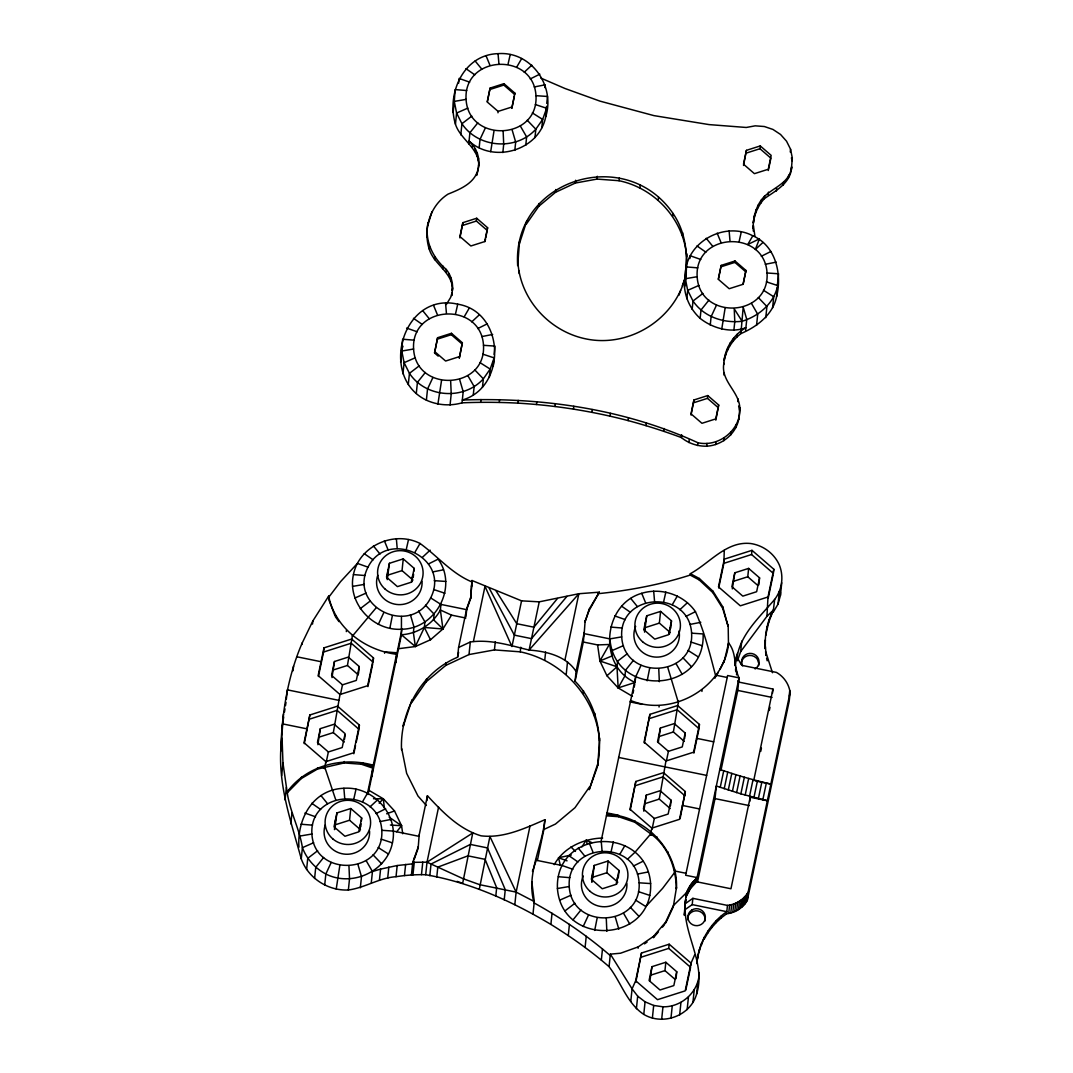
<?xml version="1.0" encoding="UTF-8"?>
<svg xmlns="http://www.w3.org/2000/svg" width="1073" height="1073" viewBox="0 0 1073 1073"><rect width="100%" height="100%" fill="white"/><g stroke="black" fill="none" stroke-linecap="round" stroke-linejoin="round"><path stroke-width="1.5" d="M753.313 231.097C752.575 220.327 754.909 209.141 761.159 200.208C770.199 187.735 789.661 184.864 791.646 166.798C790.989 183.215 775.618 190.645 764.258 198.733C758.249 205.493 754.386 214.037 753.353 223.023L753.635 220.233M396.581 654.275C365.182 650.453 335.058 628.094 328.646 596.159L312.86 620.932L302.023 643.371C287.443 677.251 281.81 714.135 280.777 750.792L280.71 751.113C279.047 788.387 291.615 823.595 301.258 858.816C308.085 878.157 328.003 890.952 348.376 890C364.86 887.814 379.145 877.902 396.031 876.695C405.849 875.219 415.774 874.415 425.699 874.736C470.403 882.368 512.17 901.387 550.892 924.416C571.279 937.051 590.955 950.919 609.048 966.693C620.999 982.117 626.914 1003.242 643.773 1014.387C662.859 1025.922 690.569 1015.863 696.605 994.081C706.772 961.569 680.738 931.941 685.674 899.482L684.225 914.786M280.71 751.113L283.446 714.068M298.938 847.187C297.006 818.981 312.779 789.446 343.87 788.266C372.693 786.093 398.861 814.192 392.436 842.882C386.696 871.732 351.609 887.264 325.843 873.999C315.1 868.352 306.704 859.044 302.412 847.657C299.555 828.986 290.153 812.113 287.323 793.376L282.977 763.077L282.065 738.237M311.894 834.016C309.172 789.58 379.279 786.335 381.787 830.301C384.51 874.736 314.402 877.982 311.894 834.016L300.091 836.028M428.529 563.942L438.133 559.14C458.278 586.877 435.812 628.818 402.013 629.207C373.176 631.38 347.008 603.281 353.433 574.591C359.173 545.741 394.274 530.21 420.039 543.461C437.422 556.015 451.371 573.331 471.865 581.901L470.658 598.506L466.688 609.665L440.949 604.421L430.662 597.902C451.089 557.947 387.688 527.916 367.999 567.148C347.558 607.103 410.959 637.121 430.662 597.902M739.163 416.431C737.553 432.647 722.692 445.335 706.691 446.194C697.477 446.408 688.49 443.377 681.355 437.556C663.892 431.078 646.147 425.418 628.161 420.603C592.108 411.147 555.117 405.299 517.91 403.14C499.294 402.16 480.65 402.067 462.034 402.831C450.204 406.224 437.583 405.272 426.383 400.175C378.34 377.173 402.482 291.32 457.728 304.182C505.182 311.814 507.113 387.085 462.315 400.041C542.442 397.144 624.955 409.162 697.852 442.72C718.99 447.548 741.483 429.562 739.807 407.579C738.787 390.907 720.493 381.036 723.886 363.117M413.588 349.02C410.865 304.598 480.972 301.352 483.494 345.318C486.203 389.74 416.096 393 413.588 349.02L401.785 351.032L400.631 362.191M428.02 222.782C424.251 240.607 432.929 258.043 446.314 269.484C450.982 275.399 453.423 283.151 452.337 290.662C453.597 272.69 433.774 264.736 429.2 249.016C422.883 229.099 430.058 205.533 448.018 194.133C460.451 189.089 475.688 182.973 478.29 167.951C480.328 158.147 476.6 147.605 469.062 141.073C493.929 163.887 539.343 150.3 545.755 116.635C555.398 85.88 531.215 51.048 498.046 53.65C463.107 54.602 446.274 94.116 455.448 124.2C460.545 140.415 482.273 149.751 478.196 169.118M401.53 749.826C399.786 711.493 421.555 672.127 457.581 657.239L458.614 652.344M466.071 99.387C463.362 54.964 533.469 51.719 535.977 95.685C538.686 140.107 468.579 143.366 466.071 99.387L454.281 101.398L453.128 112.558M414.352 857.904L414.205 859.299L418.175 848.139L419.181 834.942L427.416 795.737C442.613 812.073 459.096 829.268 481.093 835.827C503.586 838.536 524.791 828.329 544.91 819.705L543.89 829.469L537.372 860.506M470.658 598.506L472.013 580.506L521.558 600.84L539.236 601.846L578.857 593.731L599.338 592.175L588.997 610.671L585.026 621.83L589.144 609.276L599.338 592.175M493.272 366.269L493.915 357.416M519.52 241.452L517.682 265.635C511.875 179.888 625.398 143.956 673.026 213.46C687.914 235.215 688.356 261.933 684.494 287.095C685.607 299.126 691.253 310.231 700.146 318.386C712.566 328.284 730.713 333.368 745.896 327.721C732.805 335.165 724.181 349.516 723.765 364.565M545.755 116.635L546.506 106.307M610.202 955.533C586.877 935.294 561.139 917.911 534.139 902.956C525.837 874.535 541.959 847.63 544.91 819.705M557.424 888.524C554.942 828.893 646.094 824.735 650.627 883.575C653.108 943.207 561.957 947.365 557.424 888.524L569.213 886.513C566.504 842.09 636.611 838.831 639.119 882.811C641.828 927.233 571.721 930.479 569.213 886.513M585.174 620.435L584.168 633.647L609.907 638.891L621.696 636.879C618.987 592.457 689.094 589.198 691.602 633.177C694.325 677.6 624.218 680.845 621.696 636.879M599.767 738.103L597.661 765.974L597.956 763.185C602.905 734.334 595.944 702.466 575.061 681.221L576.08 671.443L584.316 632.238L583.31 642.016L575.061 681.221M641.01 665.367L635.659 676.875L635.082 682.455C597.889 665.797 602.664 604.394 641.721 593.315C661.276 587.253 683.769 594.737 695.452 611.637C704.666 632.252 710.071 654.651 715.879 676.594L716.026 675.199L727.226 677.492M685.178 276.432L686.908 253.885M697.155 276.713C694.446 232.278 764.553 229.032 767.061 272.998C769.77 317.42 699.663 320.679 697.155 276.713L685.365 278.725L684.494 287.095M609.907 638.891C614.44 697.732 705.591 693.574 703.11 633.942L691.602 633.177M738.881 419.221L739.807 407.579M724.516 357.765L724.235 360.555C726.22 349.852 732.363 340.101 741.027 333.529C759.724 325.642 778.207 310.191 777.201 287.886M791.364 169.588L792.29 157.946L790.56 149.227L786.549 141.22L780.554 134.474L772.976 129.457L764.338 126.52L755.218 125.836L746.245 127.472L709.092 124.602L653.926 115.616L599.981 101.13L564.988 88.496L540.819 78.061M741.228 329.652L743.2 307.173L746.754 319.352L745.601 330.511M765.129 642.043L765.357 639.951L765.25 648.789C764.647 635.511 766.927 621.871 773.351 610.108L768.751 622.166L765.679 635.31L765.894 633.218M286.33 699.261L287.309 689.845L338.773 700.334M281.676 775.631L282.977 763.077M293.05 670.799L293.533 666.092M285.069 799.975L286.37 787.421M302.09 643.049L301.942 644.457M287.323 793.376L288.382 790.345C307.938 765.049 343.226 756.639 373.256 765.223M290.837 823.89L291.99 812.73M312.538 624.07L312.86 620.932M288.248 791.753L301.285 778.542L301.433 777.147M301.258 858.816L302.412 847.657L313.624 842.734M328.646 596.159L328.499 597.554L340.584 581.62L357.403 563.419L367.999 567.148M317.876 744.702L320.358 728.634L334.199 724.221L345.117 733.677L342.207 747.546L328.365 751.958L317.447 742.503L320.358 728.634M306.596 869.492L307.75 858.333L317.635 850.741M301.285 778.542L317.42 769.086L317.568 767.691M335.473 615.245L335.326 616.64L338.988 621.629M331.986 677.573L334.481 661.505L348.309 657.092L359.24 666.548L358.516 673.522M314.59 878.479L315.744 867.319L323.63 857.488M344.259 742.047L333.341 732.591L339.993 694.513L367.677 685.687L373.511 657.95L351.662 639.039L323.992 647.851L318.158 675.588L339.993 694.513M346.324 631.621L346.458 630.227M324.69 885.158L325.843 873.999L331.195 862.491M358.369 674.917L347.451 665.461L352.574 634.693M334.454 829.63L335.473 819.866M334.749 829.268L336.922 812.932L350.764 808.519L361.681 817.988L361.386 820.912M344.54 739.257L344.983 735.072M317.42 769.086L344.165 762.943L344.312 761.535M336.211 889.088L339.846 865.442M360.474 829.697L349.557 820.241L350.764 808.519M362.486 801.813L367.543 793.108L372.8 768.134L361.279 764.204L361.427 762.809L372.948 766.739L371.929 776.503M348.376 890L349.516 878.841L348.966 866.126M373.511 657.95L373.069 662.148L351.233 643.223L323.55 652.035L318.413 676.513M402.952 373.833L404.105 362.674L401.785 351.032L402.643 339.229L414.232 340.168M359.562 831.427L360.233 824.922M360.783 826.773L361.078 823.849M387.112 578.374L387.957 570.232M387.232 579.635L389.419 563.298L403.247 558.885L414.178 568.355L413.87 571.279M408.29 384.51L409.443 373.35L404.105 362.674L415.318 357.752M426.88 237.374L427.161 234.585M360.34 887.814L361.494 876.654L357.939 864.489M384.603 653.256L384.751 651.861L396.903 652.773L395.897 662.537M432.003 211.622L427.738 225.571M429.2 249.016L429.482 246.227M416.284 393.496L417.437 382.337L425.324 372.492M412.957 580.064L402.04 570.608L403.247 558.885M434.538 259.693L434.82 256.903M371.298 882.69L372.452 871.531L366.148 860.64M401.45 616.492L401.436 634.787L367.999 794.53M458.614 83.211L459.11 78.436L469.692 82.165M426.383 400.175L427.537 389.016L432.902 377.508M455.448 124.2L456.602 113.041L454.281 101.398L455.126 89.596L466.715 90.534M379.426 880.262L380.58 869.103L397.184 865.535L412.582 863.845L413.668 860.814M442.532 268.679L443.122 266.211M438.2 356.129L434.552 352.977L437.61 337.713L451.451 333.301L462.369 342.756L459.311 358.02L462.369 342.756M412.045 581.794L412.716 575.289M434.552 352.977L437.61 337.713M413.266 577.14L413.574 574.216M446.019 272.274L446.314 269.484M460.786 134.876L461.94 123.717L456.602 113.041L467.815 108.118M448.822 276.405L449.104 273.615M403.528 723.524L403.233 726.314L411.965 699.784M387.675 878.264L388.828 867.105M437.905 404.105L441.539 380.459M450.848 280.938L451.129 278.148M452.028 285.74L452.31 282.95M468.767 143.862L469.92 132.703L477.807 122.858M462.235 344.151L451.304 334.696L451.451 333.301M459.941 237.924L462.852 222.661L476.694 218.248L487.611 227.717L485.868 237.441M396.031 876.695L397.184 865.535M472.268 147.457L472.549 144.667M475.071 151.588L475.352 148.798M450.07 405.004L451.223 393.845L450.66 381.13M477.083 156.122L477.378 153.332M479.162 147.752L480.02 139.383L485.385 127.875M476.841 172.673L476.56 175.462L477.995 170.741M478.263 160.923L478.558 158.133M404.467 875.568L405.621 864.409M478.571 165.846L478.866 163.056M411.683 702.574L426.169 681.811L426.464 679.021M487.37 101.801L490.106 88.08L503.934 83.667L514.866 93.123L514.718 94.518L503.8 85.062L503.934 83.667M487.316 230.507L476.399 221.038L476.694 218.248M411.428 875.005L412.729 862.451L418.322 846.745L418.175 848.139M412.957 874.884L414.258 862.33L427 862.182L463.134 878.72L479.765 884.702L516.126 892.119L534.287 901.561L532.986 914.116M440.949 604.421L440.373 610L442.948 628.966L430.501 639.763L415.331 646.536L398.807 648.669M462.034 402.831L463.187 391.672L459.633 379.493M419.181 834.942L419.033 836.336L393.295 831.079L381.787 830.301M490.683 151.682L494.023 130.826M426.92 800.619L427.416 795.737M497.966 112.799L498.113 111.404L487.182 101.948L490.106 88.08M421.474 874.643L422.775 862.088M473.273 394.918L474.145 386.548L467.855 375.657M426.169 681.811L445.724 665.434L446.019 662.645M425.699 874.736L427 862.182L438.589 807.084M502.848 152.581L503.706 144.211L503.143 131.496M429.817 875.702L431.024 864.033L470.35 844.424L487.504 847.925L505.262 889.691L504.216 899.858M480.65 402.308L480.945 399.518M482.474 387.205L483.346 378.836L490.16 369.072L494.143 357.899L482.85 354.17M514.866 93.123L511.808 108.386L514.396 96.06M457.581 657.239L458.587 647.475L466.835 608.27L470.806 597.111M436.751 877.312L437.797 867.132L467.949 855.852L485.103 859.352L496.665 887.72L495.806 896.009M489.301 377.441L490.16 369.072L479.872 362.553M465.964 616.64L466.835 608.27M514.812 150.408L515.67 142.038L512.116 129.86M494.13 354.466L495.002 346.096L483.494 345.318M471.865 581.901L472.013 580.506M471.516 586.703L471.664 585.308M445.724 665.434L469.008 654.557L470.309 642.003C490.401 639.079 509.93 645.409 529.096 650.064C546.372 651.298 566.034 655.938 576.08 671.443M525.77 145.284L526.628 136.915L520.338 126.024M499.294 402.415L499.575 399.625M534.971 137.572L535.829 129.203L542.656 119.438L546.626 108.266L535.333 104.537M519.225 244.242L526.722 221.212M544.869 87.61L545.164 84.821L534.233 86.953M541.785 127.808L542.656 119.438L532.356 112.92M546.761 103.437L547.485 96.463L535.977 95.685M517.91 403.14L518.192 400.35M526.427 224.002L538.794 206.284L539.089 203.494M469.008 654.557L494.438 649.916L495.283 641.761M479.296 889.329L489.905 836.484L516.126 892.119L514.825 904.673M538.794 206.284L555.479 192.322L555.76 189.532M536.5 404.494L536.782 401.704M599.485 740.893C596.44 697.584 562.453 660.633 520.271 651.834L520.754 647.22M555.479 192.322L575.329 183.04L575.624 180.251M555.036 406.479L555.318 403.689M544.762 660.19L545.607 652.022M575.329 183.04L597.017 179.084L597.312 176.294M573.492 409.081L573.773 406.291M532.691 870.069L532.543 871.464L536.661 858.91M531.685 883.28L531.832 881.885L534.287 901.561M591.84 412.314L592.135 409.524M566.222 674.394L567.523 661.84M686.613 256.675C684.024 219.737 655.04 188.218 619.054 180.72L619.349 177.93M550.892 924.416L552.032 913.257M588.997 610.671L589.144 609.276M610.081 416.15L610.363 413.36M583.216 693.48L583.497 690.69M639.937 187.842L640.232 185.052M598.063 594.616L598.197 593.221M568.274 935.535L569.428 924.376M594.549 716.174L594.844 713.384M597.956 763.185L589.211 789.715L597.138 767.463M628.161 420.603L628.456 417.813M658.245 199.954L658.54 197.164M585.093 947.432L586.247 936.273M591.786 882.127L592.792 872.362M592.068 881.778L594.254 865.428L608.096 861.029L619.014 870.485L618.263 877.808M646.08 425.659L646.375 422.869M602.047 850.701L601.188 840.776L635.659 676.875M672.731 216.25L673.026 213.46M617.807 882.207L606.875 872.738L608.096 861.029M601.336 960.08L602.49 948.921M606.594 814.407C644.256 814.903 677.895 849.494 676.5 887.438L676.352 888.833C676.084 868.218 668.144 846.034 650.774 833.882L634.814 822.24L618.598 816.714L618.745 815.306L606.902 812.891M630.401 701.836L630.548 700.441C671.604 717.555 724.329 688.115 728.621 642.968C736.977 653.39 733.503 666.655 739.069 677.868L737.768 690.422L720.935 770.521M682.415 235.591L682.696 232.801M616.881 883.924L617.552 877.419M663.825 431.306L664.107 428.516M599.19 593.57C630.025 590.405 660.646 584.517 690.194 575.074L690.341 573.679C709.749 563.177 726.475 540.752 750.805 543.542C763.171 545.392 774.17 553.453 779.293 564.894C783.961 576.308 782.15 589.667 774.652 599.431C760.06 616.707 740.437 634.116 737.003 657.481L741.845 665.354L776.45 672.409C783.786 676.54 789.084 684.172 790.104 692.554L748.109 892.267C743.777 899.576 735.877 904.499 727.454 905.411L692.863 898.342L685.245 903.681L686.425 892.763L685.996 896.948L690.355 888.712L696.645 881.765L697.074 877.58L685.647 875.246L727.628 675.534L739.069 677.868L697.074 877.58L690.784 884.528L686.425 892.763L673.415 905.518L665.595 922.19L653.605 936.286L638.234 946.882L620.543 953.226L610.349 954.138L609.102 966.465M644.444 630.87L645.275 622.729M644.551 632.145L646.737 615.795L660.579 611.395L671.497 620.851L670.746 628.174M685.352 275.292C685.084 242.431 724.342 220.703 752.817 235.792C775.779 245.663 782.271 274.165 776.557 296.738M630.24 810.142L635.82 781.479L663.49 772.667L685.339 791.579L680.108 818.619M689.899 258.539L690.194 255.75L700.776 259.478M686.814 298.723L687.686 290.354L685.365 278.725L686.21 266.922L697.799 267.861M634.814 822.24L634.961 820.832M644.35 743.012L649.93 714.35L677.613 705.538L699.448 724.449L699.167 727.253M670.29 632.574L659.372 623.105L660.579 611.395M692.152 309.4L693.01 301.03L687.686 290.354L698.899 285.431M681.355 437.556L681.637 434.766M643.827 811.201L646.308 795.133L660.15 790.721L671.068 800.176L670.491 805.769M659.037 707.027L659.184 705.632M700.146 318.386L701.004 310.017L708.891 300.185M630.776 1001.417L632.077 988.863L635.672 980.749L641.493 953.012L669.176 944.2L691.025 963.125L690.73 965.915M688.92 442.559L689.215 439.769M669.364 634.291L670.048 627.785M691.052 415.09L693.936 399.974L707.764 395.561L718.695 405.031L715.812 420.147M658.259 742.529L660.418 728.004L674.26 723.591L685.178 733.047L684.601 738.626M638.086 948.277L638.234 946.882M636.396 1008.727L637.697 996.173L632.077 988.863L610.349 954.138M670.209 808.559L659.278 799.09L665.944 761.012L693.627 752.186L699.448 724.449M697.571 445.51L697.852 442.72M710.246 325.065L711.104 316.696L716.469 305.188M643.773 1014.387L645.074 1001.833L637.697 996.173M718.4 407.82L707.483 398.351L707.764 395.561M718.414 279.275L721.19 265.393L735.018 260.98L745.95 270.45L743.173 284.318M684.319 741.416L673.401 731.96L678.525 701.192M653.605 936.286L653.457 937.695L658.46 931.807M649.822 981.205L651.982 966.666L665.823 962.253L676.741 971.722L676.03 978.697M706.691 446.194L706.973 443.404M721.767 328.995L725.107 308.139M652.384 1018.009L653.685 1005.455L645.074 1001.833M699.341 578.495L713.009 591.25L722.84 606.969L728.017 626.015L722.706 608.378L712.861 592.645L699.194 579.903L699.341 578.495L690.341 573.679M665.461 923.585L665.595 922.19M715.664 444.557L715.946 441.768M745.802 271.845L734.884 262.375L735.018 260.98M743.535 165.457L746.419 150.341L760.261 145.928L771.179 155.397L768.268 169.266L754.426 173.665L743.509 164.209L746.419 150.341M725.536 355.324L725.817 352.534M727.481 350.281L727.762 347.491M675.051 979.367L664.965 970.622L665.823 962.253M730.042 345.519L730.337 342.73M661.665 1019.35L662.966 1006.796C681.744 1007.279 699.1 991.546 699.234 972.527M733.919 329.907L734.79 321.538L734.227 308.823L742.1 321.283C758.973 316.012 773.955 303.485 777.71 285.579L766.417 281.85M733.194 341.093L733.476 338.303M723.873 440.708L724.168 437.918M736.869 337.083L737.151 334.293M712.861 592.645L713.009 591.25M768.295 170.513L770.897 158.187L759.966 148.718L760.261 145.928M741.027 333.529L741.309 330.739M730.78 434.927L731.075 432.137M670.96 1018.317L672.261 1005.75M753.098 228.401L753.394 225.612L754.923 236.288M754.265 217.712L754.56 214.922M755.848 212.548L756.13 209.758M684.4 915.349L684.708 912.358M686.572 895.512L687.015 891.314M737.781 401.651L738.063 398.861M687.216 894.091L687.645 889.906M758.061 207.626L758.343 204.836M735.89 427.604L736.185 424.814M687.914 892.696L688.343 888.511M688.678 891.341L689.107 887.156M689.483 890.013L689.926 885.815M760.878 202.998L761.159 200.208M690.355 888.712L690.784 884.528M691.28 887.451L691.709 883.267M692.259 886.231L692.689 882.046M679.652 1014.978L680.953 1002.41M693.279 885.051L693.708 880.866M764.258 198.733L764.539 195.943M684.587 909.958L692.206 904.619L692.863 898.342M694.352 883.911L694.794 879.726M722.706 608.378L722.84 606.969M695.478 882.811L695.908 878.626M768.147 194.924L768.429 192.134M756.559 325.387L757.712 314.228L751.422 303.337M687.149 1009.559L688.45 996.991M719.943 669.378L724.154 660.767M732.309 588.876L734.804 572.808L748.632 568.395L759.563 577.851L758.839 584.825M724.02 662.175L728.621 642.968M776.369 191.074L776.651 188.285M692.93 1002.423L694.231 989.869M696.873 963.567C698.375 942.899 709.763 923.424 726.81 911.688L692.206 904.619M697.598 958.216L699.395 949.551M697.504 881.966L715.02 798.607L716.321 786.04L740.866 793.859L767.356 800.726L750.201 797.226L730.954 888.766L696.645 881.765M765.76 317.688L766.913 306.516L758.316 297.556M699.18 951.644L701.608 943.154M696.605 994.081L697.906 981.527M701.38 945.246L704.438 936.997M783.263 185.294L783.558 182.504M735.099 665.662L735.381 662.873M704.223 939.09L707.644 933.242L707.858 931.149M772.587 307.911L773.74 296.752L763.44 290.233M735.528 670.29L735.823 667.5M735.81 671.819L736.091 669.029M790.265 152.017L790.56 149.227M736.547 674.837L736.843 672.047M777.415 284.935L778.569 273.776L767.061 272.998M788.387 177.97L788.668 175.181M707.644 933.242L711.627 927.729L711.855 925.637M757.484 585.174L747.774 576.764L748.632 568.395M737.433 660.713L740.665 651.579L741.738 641.104M792.29 157.946L792.008 160.735L791.431 157.825M711.627 927.729L716.147 922.619L716.362 920.527M716.147 922.619L721.15 917.952L721.364 915.859M721.15 917.952L726.595 913.78L727.454 905.411M726.595 913.78L728.701 913.458L729.573 905.089M728.701 913.458L730.78 912.989L731.652 904.619M730.78 912.989L732.819 912.358L733.677 903.989M732.819 912.358L734.79 911.567L735.662 903.198M740.665 651.579L766.94 616.304L768 596.99L773.834 569.253L751.985 550.342L724.315 559.154L718.481 586.891L740.316 605.816L768 596.99M734.79 911.567L736.695 910.642L737.567 902.272M766.887 628.671L767.115 626.578M736.695 910.642L738.532 909.582L739.391 901.213M749.772 801.424L750.201 797.226M768.751 622.166L768.965 620.073M765.465 646.697L766.042 655.509L765.572 651.485M738.532 909.582L740.263 908.375L741.135 900.006M771.246 615.875L771.46 613.783M740.263 908.375L741.899 907.047L742.771 898.678M773.123 612.2L774.652 599.431M741.899 907.047L743.428 905.599L744.286 897.229M743.428 905.599L744.836 904.043L745.695 895.673M744.836 904.043L746.111 902.38L746.969 894.01M746.111 902.38L747.251 900.636L748.109 892.267M773.351 611.999L778.032 604.139L779.32 591.585M778.032 604.139L780.447 595.354L781.734 582.8M772.506 693.238L772.949 689.054L738.64 682.052L737.983 680.631M789.178 696.082L789.755 690.502M790.104 692.554L789.232 700.924L747.251 900.636M304.289 743.643L309.869 714.98L337.552 706.168L359.388 725.08L359.106 727.883M323.55 652.035L323.992 647.851M635.793 982.291L641.493 953.012M656.877 838.348L657.025 836.953M667.875 853.33L668.023 851.935M674.515 870.552L674.662 869.157M685.781 990.151L690.583 967.31L668.734 948.384L669.176 944.2M701.916 691.428L702.064 690.033M718.695 587.977L723.873 563.338L724.275 550.301M714.953 678.23L715.101 676.822M773.834 569.253L773.392 573.451L751.556 554.526L751.985 550.342M452.618 287.872L451.76 295.558L452.041 292.768L450.606 297.489L446.314 304.517M696.9 962.816L697.826 956.123M282.159 726.622L283.701 716.938M284.466 712.083L284.975 708.851M285.498 705.632L286.008 702.399M676.5 887.438L673.267 906.913L666.172 922.069M633.043 693.252L633.62 690.167M634.21 687.082L634.787 683.997M389.848 628.295L392.329 615.808M594.697 930.439L597.165 917.938M647.18 680.805L649.661 668.305M309.869 714.98L304.035 742.717L325.884 761.642L353.567 752.817L359.388 725.08M334.481 661.505L331.557 675.373L342.488 684.829L356.316 680.416L359.24 666.548M324.971 765.988L325.884 761.642M335.742 799.828L324.824 767.383M352.427 636.088L376.113 607.855M326.098 762.742L328.365 751.958M340.543 694.07L342.488 684.829M336.922 812.932L334.011 826.8L344.929 836.256L358.771 831.857L361.681 817.988M389.419 563.298L386.495 577.167L397.426 586.623L411.254 582.223L414.178 568.355M462.852 222.661L459.928 236.529L470.859 245.985L484.688 241.586L487.611 227.717M353.808 753.742L355.525 745.587M356.223 742.328L358.959 729.278L337.11 710.353L309.44 719.165M367.932 686.613L372.733 663.771M372.948 766.739L396.903 652.773M396.755 654.168L402.013 629.207M484.983 241.599L485.573 238.823M473.408 641.439L484.996 586.327L511.942 646.563L521.558 600.84M539.236 601.846L529.096 650.064L578.857 593.731L564.908 660.11M516.126 892.119L530.075 825.741M594.254 865.428L591.33 879.297L602.261 888.766L616.103 884.353L619.014 870.485M646.737 615.795L643.827 629.663L654.745 639.132L668.586 634.72L671.497 620.851M721.19 265.393L718.266 279.262L729.197 288.717L743.026 284.318L745.95 270.45M693.936 399.974L691.012 413.843L701.943 423.299L715.771 418.899L718.695 405.031M635.82 781.479L629.985 809.216L651.834 828.141L679.504 819.316L685.339 791.579M649.93 714.35L644.095 742.087L665.944 761.012M646.308 795.133L643.398 809.002L654.315 818.458L668.157 814.045L671.068 800.176M660.418 728.004L657.508 741.872L668.425 751.328L682.267 746.915L685.178 733.047M627.383 859.339L634.975 852.284L650.774 833.882M650.922 832.487L651.834 828.141M678.377 702.587L667.741 667.352M652.049 829.241L654.315 818.458M666.481 760.569L668.425 751.328M693.882 753.112L699.019 728.647L677.17 709.722L649.5 718.534M651.982 966.666L649.071 980.534L659.989 989.99L673.831 985.591L676.741 971.722M734.804 572.808L731.88 586.676L742.798 596.132L756.639 591.719L759.563 577.851M720.238 787.394L723.725 770.763L719.822 769.395M724.221 788.735L727.722 772.091L723.725 770.763M768.255 597.916L773.056 575.074M728.285 790.05L731.786 773.405L727.722 772.091M732.416 791.351L735.917 774.706L731.786 773.405M736.615 792.625L740.115 775.98L735.917 774.706M740.866 793.859L744.367 777.228L740.115 775.98M745.172 795.08L748.672 778.448L744.367 777.228M749.531 796.273L753.031 779.628L748.672 778.448M753.702 780.594L772.949 689.054M760.744 751.368L761.428 748.096M769.328 710.5L770.012 707.241M753.943 797.44L757.444 780.795L753.031 779.628M758.383 798.567L761.884 781.922L757.444 780.795M762.849 799.667L766.35 783.022L761.884 781.922M508.025 64.259L510.212 54.549M455.529 313.893L457.728 304.182M406.318 549.242L408.518 539.545M353.835 798.875L356.021 789.178M739.109 241.573L741.295 231.875M663.651 601.738L665.837 592.041M611.167 851.372L613.354 841.675M737.433 653.296L735.421 659.774L734.938 665.501L737.003 657.481M401.49 350.388L402.979 346.203M686.344 272.488C677.76 317.675 630.253 348.403 585.523 338.813C549.55 331.302 520.566 299.796 517.964 262.845M678.968 295.209L680.631 290.528M682.294 285.861L685.057 278.081M694.607 955.01L691.025 963.125L685.191 990.862L657.508 999.674L635.672 980.749M378.326 624.365L383.691 612.857M583.176 926.509L588.527 915.001M465.83 618.035L451.532 615.124L440.373 610C432.66 624.325 417.598 633.66 401.436 634.787L415.331 646.536L424.358 627.477L424.935 621.897L418.644 611.006M632.453 696.337L618.155 687.914L624.982 675.762L625.559 670.182L633.432 660.351M287.47 791.981L288.382 790.345M716.697 675.145L718.32 672.261M635.082 682.455L618.155 687.914L606.956 675.762L599.901 660.981L609.33 644.471L597.607 644.927L583.31 642.016M516.663 67.197L521.733 58.479M464.18 316.83L469.25 308.112M414.969 552.179L420.039 543.461M752.817 235.792L747.747 244.51L759.429 238.877L755.325 249.526L762.916 242.485M672.288 604.689L677.358 595.971M619.805 854.323L624.875 845.604M430.501 639.763L424.358 627.477L442.948 628.966L451.532 615.124M554.245 864.664C563.66 847.469 583.591 838.482 602.664 838.04M581.915 846.919L586.14 840.186L591.934 842.654M589.506 786.925L575.007 807.687L555.452 824.064L543.89 829.469M573.062 919.816L580.949 909.984M396.661 831.803L401.57 825.727L394.515 810.947L383.316 798.795L369.018 790.372M557.464 598.506L533.911 627.195L516.757 623.695L495.927 590.673M566.933 596.373L531.511 638.636L514.356 635.136L489.073 587.95M662.457 927.112L664.455 924.765M379.158 803.181L383.316 798.795L384.362 808.13M766.94 616.304L773.351 610.108M524.241 72.213L531.832 65.171M471.758 321.846L479.349 314.805M422.547 557.195L430.139 550.154M370.051 806.829L377.656 799.787M679.866 609.705L687.458 602.65M606.956 675.762L616.988 666.776L617.565 661.196L627.437 653.605M471.812 116.125L461.94 123.717C478.062 148.101 516.287 150.998 535.829 129.203L527.232 120.243M419.328 365.759L409.443 373.35C425.579 397.734 463.804 400.631 483.346 378.836L474.749 369.877M702.895 293.439L693.01 301.03C703.821 316.884 723.564 323.429 742.1 321.283M360.233 608.699L370.118 601.108M565.082 910.829L574.954 903.238M644.497 943.864L647.059 942.107M427 862.182L472.75 832.983L462.664 883.334L457.044 881.362M530.236 78.946L539.826 74.158M477.74 328.579L487.343 323.791M761.32 256.273L770.91 251.471M685.862 616.439L695.452 611.637M376.046 813.575L385.636 808.774M633.378 866.072L642.968 861.27M458.587 647.475L470.309 642.003M354.895 598.023L366.108 593.101M623.44 645.611L612.227 650.52L611.65 656.099L599.901 660.981L597.607 644.927M559.744 900.153L570.957 895.244M386.642 813.79L394.515 810.947M489.959 89.475L503.8 85.062M498.113 111.404L511.942 106.992M462.557 225.451L476.399 221.038M746.124 153.131L759.966 148.718M437.476 339.108L451.304 334.696M721.043 266.788L734.884 262.375M459.459 356.625L445.617 361.038L434.699 351.582M693.641 402.764L707.483 398.351M388.198 575.021L402.04 570.608M333.609 669.874L347.451 665.461M723.873 563.338L751.556 554.526M733.932 581.164L747.774 576.764M645.53 627.517L659.372 623.105M319.499 737.003L333.341 732.591M335.715 824.654L349.557 820.241M659.56 736.373L673.401 731.96M645.436 803.503L659.278 799.09M593.047 877.151L606.875 872.738M641.064 957.21L668.734 948.384M651.123 975.035L664.965 970.622M635.39 785.677L663.06 776.852L684.909 795.777M372.452 871.531L380.58 869.103M560.28 865.187L558.537 857.743L571.305 855.02M765.317 264.28L776.248 262.147M481.75 336.587L492.681 334.454M432.54 571.949L443.471 569.817M689.872 624.446L700.79 622.313M380.057 821.583L390.974 819.45M637.375 874.079L648.307 871.947M352.574 586.394L364.377 584.383M650.52 835.089L652.143 834.888M412.729 862.451L414.258 862.33M373.511 798.728L383.316 798.795M390.398 825.03L401.57 825.727L402.724 833.761M434.283 580.667L445.791 581.445M639.119 882.811L650.627 883.575M597.017 179.084L619.054 180.72M494.438 649.916L520.271 651.834M344.165 762.943L361.279 764.204M606.446 815.802L618.598 816.714M353.433 574.591L365.021 575.53M610.765 627.088L622.34 628.027M300.95 824.225L312.525 825.164M558.282 876.721L569.857 877.66M653.685 1005.455L662.966 1006.796M686.049 873.288L674.85 871.021L674.702 872.416L662.618 888.35L645.798 906.551L635.498 900.032M737.768 690.422L772.077 697.423M630.24 701.943L642.07 704.357M297.006 656.81L321.068 661.719M696.538 738.318L713.693 741.819M755.258 780.903L770.857 784.095L766.35 783.022M618.571 757.417L706.638 775.39M715.02 798.607L749.33 805.608M682.428 805.447L699.583 808.948M282.883 723.94L306.958 728.849M536.513 860.305L562.252 865.549L572.834 869.278M690.958 642.03L702.252 645.758M433.64 589.52L444.933 593.248M638.475 891.663L649.769 895.392M381.156 839.153L392.436 842.882M599.901 660.981L616.988 666.776L618.155 687.914M406.613 328.07L417.209 331.798M614.735 615.915L625.318 619.644M304.92 813.052L315.516 816.781M558.537 857.743L567.067 860.841M690.194 575.074L699.194 579.903M323.161 767.758L324.569 768.59M687.981 650.399L698.282 656.917M378.165 847.536L388.466 854.054M389.191 817.197L401.57 825.727M465.923 68.659L474.803 74.828M697.007 245.972L705.886 252.155M413.44 318.292L422.319 324.462M621.562 606.151L630.441 612.321M364.23 553.641L373.109 559.824M569.066 855.785L577.958 861.954M311.747 803.275L320.626 809.458M442.948 628.966L433.559 619.778L434.136 614.185L425.538 605.226M570.97 846.946L575.45 851.412M682.871 657.722L691.455 666.695M630.388 907.356L638.971 916.329M373.055 854.859L381.653 863.819M426.41 805.501L417.974 796.018L406.64 773.338L401.704 748.605M706.208 238.273L712.794 246.374M475.124 60.946L481.71 69.048M422.641 310.58L429.227 318.681M630.763 598.439L637.335 606.54M373.431 545.942L380.016 554.044M578.267 848.072L584.852 856.174M320.948 795.576L327.533 803.677M675.963 663.503L682.254 674.394M623.48 913.15L629.771 924.027M742.677 665.837L741.993 664.469A8.758 8.504 5.9 0 1 757.592 657.186L758.598 659.184A8.758 8.504 5.9 0 1 755.124 668.948M772.48 672.731L766.256 653.417M717.166 233.149L721.016 242.525M486.082 55.836L489.932 65.212M641.721 593.315L645.557 602.704M433.599 305.47L437.449 314.845M589.225 842.949L593.074 852.338M384.389 540.819L388.238 550.194M328.687 599.418L334.776 615.205M586.14 840.186L587.4 844.357M615.258 916.986L618.813 929.151M410.423 614.856L413.977 627.021L413.4 632.601L415.331 646.536M766.618 658.165L767.182 660.807M738.653 406.01L739.525 410.369M518.648 270.503L519.292 273.749M723.832 372.626L724.181 375.309M729.13 230.963L729.989 240.888M653.685 591.143L654.53 601.068M498.046 53.65L498.905 63.575M445.563 303.283L446.422 313.209M396.353 538.633L397.211 548.558M343.87 788.266L344.715 798.191M658.768 668.989L659.332 681.704M606.285 918.622L606.849 931.337M728.165 624.607L728.473 644.363M780.433 592.323L780.447 595.354M741.336 664.388A8.758 8.504 5.9 0 1 757.377 659.278L758.812 663.463A8.758 8.504 5.9 0 1 758.651 665.676M422.051 581.325A22.774 22.104 5.9 0 1 396.245 604.407A22.774 22.104 5.9 0 1 377.803 575.195M678.994 630.951A22.774 22.104 5.9 0 1 654.315 656.998A22.774 22.104 5.9 0 1 635.672 626.337M369.555 830.958A22.774 22.104 5.9 0 1 343.762 854.041A22.774 22.104 5.9 0 1 325.32 824.829M626.887 883.455A22.774 22.104 5.9 0 1 600.344 906.43A22.774 22.104 5.9 0 1 583.189 875.97M687.645 919.735A8.758 8.504 5.9 0 1 689.832 913.606L691.562 912.157A8.758 8.504 5.9 0 1 704.961 921.023M691.777 910.065L690.046 911.514A8.758 8.504 5.9 0 0 701.434 924.309L703.164 922.86A8.758 8.504 5.9 0 0 691.777 910.065M385.247 589.225A22.774 22.104 5.9 0 0 422.641 577.314A22.774 22.104 5.9 0 0 393.12 551.75A22.774 22.104 5.9 0 0 385.247 589.225M642.566 641.721A22.774 22.104 5.9 0 0 679.96 629.811A22.774 22.104 5.9 0 0 650.453 604.247A22.774 22.104 5.9 0 0 642.566 641.721M332.764 838.858A22.774 22.104 5.9 0 0 370.145 826.948A22.774 22.104 5.9 0 0 340.637 801.383A22.774 22.104 5.9 0 0 332.764 838.858M590.083 891.355A22.774 22.104 5.9 0 0 627.477 879.444A22.774 22.104 5.9 0 0 597.969 853.88A22.774 22.104 5.9 0 0 590.083 891.355"/></g></svg>
